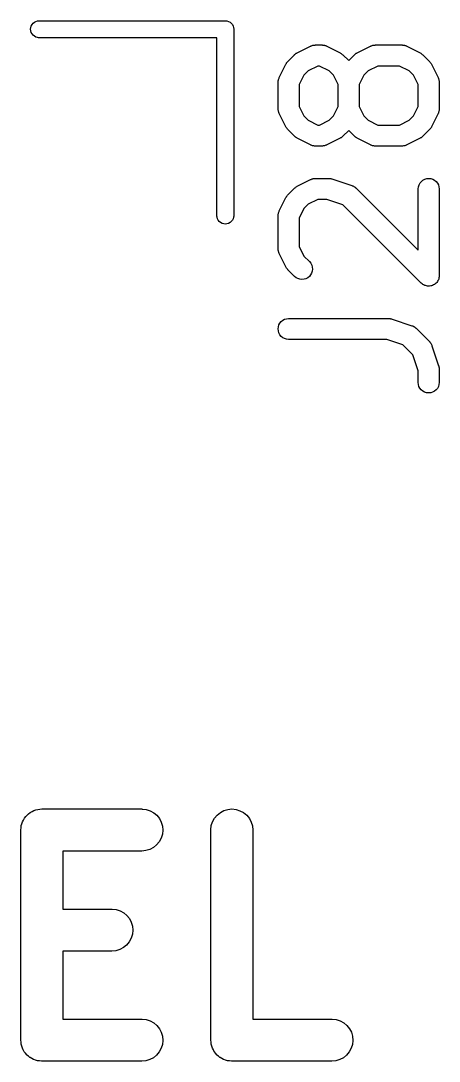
# Model space of a CAD drawing. Extents: x 0.26 to 6.88, y 0.69 to 3.68.
# Drawn here: x 5.6699 to 5.7875, y 2.6124 to 2.9047 of the extents above; entities that cross this region are included whole.
import ezdxf

# ---------------------------------------------------------------- set-up
doc = ezdxf.new("R2010")
doc.units = 0
doc.header["$MEASUREMENT"] = 0
doc.layers.add('BLACK', color=7, linetype='CONTINUOUS')

msp = doc.modelspace()

# ---------------------------------------------------------------- linework, layer by layer
at = {"layer": 'BLACK', "linetype": 'CONTINUOUS'}
for p, q in [((5.67267, 2.90283), (5.67281, 2.90327)), ((5.67281, 2.90327), (5.67303, 2.90368)), ((5.67303, 2.90368), (5.67332, 2.90404)), ((5.67332, 2.90404), (5.67368, 2.90434)), ((5.67368, 2.90434), (5.67409, 2.90456)), ((5.67409, 2.90456), (5.67454, 2.90469)), ((5.67454, 2.90469), (5.67488, 2.90472)), ((5.67488, 2.90472), (5.72725, 2.90472)), ((5.72725, 2.90472), (5.72736, 2.90474)), ((5.72736, 2.90474), (5.72748, 2.90472)), ((5.72748, 2.90472), (5.72748, 2.90472)), ((5.72748, 2.90472), (5.72783, 2.90469)), ((5.72783, 2.90469), (5.72827, 2.90456)), ((5.72827, 2.90456), (5.72868, 2.90434)), ((5.72868, 2.90434), (5.72904, 2.90404)), ((5.72904, 2.90404), (5.72934, 2.90368)), ((5.72934, 2.90368), (5.72956, 2.90327)), ((5.72956, 2.90327), (5.72969, 2.90283)), ((5.67263, 2.90236), (5.67267, 2.90283)), ((5.67267, 2.9019), (5.67263, 2.90236)), ((5.67281, 2.90145), (5.67267, 2.9019)), ((5.67303, 2.90104), (5.67281, 2.90145)), ((5.67332, 2.90068), (5.67303, 2.90104)), ((5.67368, 2.90039), (5.67332, 2.90068)), ((5.67409, 2.90017), (5.67368, 2.90039)), ((5.72969, 2.90283), (5.72974, 2.90236)), ((5.72974, 2.90236), (5.72972, 2.90225)), ((5.72972, 2.90225), (5.72972, 2.84988)), ((5.67454, 2.90003), (5.67409, 2.90017)), ((5.67488, 2.9), (5.67454, 2.90003)), ((5.725, 2.9), (5.67488, 2.9)), ((5.725, 2.84988), (5.725, 2.9)), ((5.7476, 2.89576), (5.75135, 2.89764)), ((5.75135, 2.89764), (5.75139, 2.89765)), ((5.75139, 2.89765), (5.75147, 2.89768)), ((5.75147, 2.89768), (5.75155, 2.89772)), ((5.75155, 2.89772), (5.75174, 2.89778)), ((5.75174, 2.89778), (5.75193, 2.89785)), ((5.75193, 2.89785), (5.75201, 2.89787)), ((5.75201, 2.89787), (5.7521, 2.89789)), ((5.7521, 2.89789), (5.7523, 2.89791)), ((5.7523, 2.89791), (5.7525, 2.89794)), ((5.7525, 2.89794), (5.75259, 2.89794)), ((5.75259, 2.89794), (5.75267, 2.89795)), ((5.75267, 2.89795), (5.75455, 2.89795)), ((5.75455, 2.89795), (5.75459, 2.89795)), ((5.75459, 2.89795), (5.75467, 2.89794)), ((5.75467, 2.89794), (5.75476, 2.89794)), ((5.75476, 2.89794), (5.75496, 2.89791)), ((5.75496, 2.89791), (5.75516, 2.89788)), ((5.75516, 2.89788), (5.75524, 2.89786)), ((5.75524, 2.89786), (5.75533, 2.89784)), ((5.75533, 2.89784), (5.75552, 2.89777)), ((5.75552, 2.89777), (5.75571, 2.89771)), ((5.75571, 2.89771), (5.75579, 2.89767)), ((5.75579, 2.89767), (5.75587, 2.89764)), ((5.75587, 2.89764), (5.75962, 2.89576)), ((5.76447, 2.89576), (5.76822, 2.89764)), ((5.76822, 2.89764), (5.76826, 2.89765)), ((5.76826, 2.89765), (5.76834, 2.89768)), ((5.76834, 2.89768), (5.76842, 2.89772)), ((5.76842, 2.89772), (5.76861, 2.89778)), ((5.76861, 2.89778), (5.7688, 2.89785)), ((5.7688, 2.89785), (5.76889, 2.89787)), ((5.76889, 2.89787), (5.76897, 2.89789)), ((5.76897, 2.89789), (5.76917, 2.89791)), ((5.76917, 2.89791), (5.76937, 2.89794)), ((5.76937, 2.89794), (5.76946, 2.89794)), ((5.76946, 2.89794), (5.76954, 2.89795)), ((5.76954, 2.89795), (5.77704, 2.89795)), ((5.77704, 2.89795), (5.77708, 2.89795)), ((5.77708, 2.89795), (5.77717, 2.89794)), ((5.77717, 2.89794), (5.77726, 2.89794)), ((5.77726, 2.89794), (5.77746, 2.89791)), ((5.77746, 2.89791), (5.77766, 2.89788)), ((5.77766, 2.89788), (5.77774, 2.89786)), ((5.77774, 2.89786), (5.77783, 2.89784)), ((5.77783, 2.89784), (5.77801, 2.89777)), ((5.77801, 2.89777), (5.77821, 2.89771)), ((5.77821, 2.89771), (5.77828, 2.89767)), ((5.77828, 2.89767), (5.77836, 2.89764)), ((5.77836, 2.89764), (5.78211, 2.89576)), ((5.74496, 2.89333), (5.74683, 2.89521)), ((5.74683, 2.89521), (5.74686, 2.89524)), ((5.74686, 2.89524), (5.74699, 2.89534)), ((5.74699, 2.89534), (5.74711, 2.89545)), ((5.74711, 2.89545), (5.74722, 2.89552)), ((5.74722, 2.89552), (5.74731, 2.8956)), ((5.74731, 2.8956), (5.74746, 2.89567)), ((5.74746, 2.89567), (5.7476, 2.89576)), ((5.75962, 2.89576), (5.75965, 2.89574)), ((5.75965, 2.89574), (5.75979, 2.89565)), ((5.75979, 2.89565), (5.75994, 2.89557)), ((5.75994, 2.89557), (5.76003, 2.8955)), ((5.76003, 2.8955), (5.76014, 2.89543)), ((5.76014, 2.89543), (5.76026, 2.89531)), ((5.76026, 2.89531), (5.76038, 2.89521)), ((5.76038, 2.89521), (5.76205, 2.89355)), ((5.76205, 2.89355), (5.76371, 2.89521)), ((5.76371, 2.89521), (5.76374, 2.89524)), ((5.76374, 2.89524), (5.76387, 2.89534)), ((5.76387, 2.89534), (5.76399, 2.89545)), ((5.76399, 2.89545), (5.76409, 2.89552)), ((5.76409, 2.89552), (5.76419, 2.8956)), ((5.76419, 2.8956), (5.76433, 2.89567)), ((5.76433, 2.89567), (5.76447, 2.89576)), ((5.78211, 2.89576), (5.78215, 2.89574)), ((5.78215, 2.89574), (5.78229, 2.89565)), ((5.78229, 2.89565), (5.78244, 2.89557)), ((5.78244, 2.89557), (5.78253, 2.8955)), ((5.78253, 2.8955), (5.78263, 2.89543)), ((5.78263, 2.89543), (5.78275, 2.89531)), ((5.78275, 2.89531), (5.78288, 2.89521)), ((5.78288, 2.89521), (5.78476, 2.89333)), ((5.74253, 2.88882), (5.74441, 2.89257)), ((5.74441, 2.89257), (5.74442, 2.8926)), ((5.74442, 2.8926), (5.74452, 2.89274)), ((5.74452, 2.89274), (5.74459, 2.89289)), ((5.74459, 2.89289), (5.74467, 2.89298)), ((5.74467, 2.89298), (5.74474, 2.89309)), ((5.74474, 2.89309), (5.74485, 2.8932)), ((5.74485, 2.8932), (5.74496, 2.89333)), ((5.75337, 2.89204), (5.75067, 2.89069)), ((5.75385, 2.89204), (5.75337, 2.89204)), ((5.75655, 2.89069), (5.75385, 2.89204)), ((5.77024, 2.89204), (5.76754, 2.89069)), ((5.77635, 2.89204), (5.77024, 2.89204)), ((5.77904, 2.89069), (5.77635, 2.89204)), ((5.78476, 2.89333), (5.78478, 2.8933)), ((5.78478, 2.8933), (5.78489, 2.89317)), ((5.78489, 2.89317), (5.785, 2.89305)), ((5.785, 2.89305), (5.78507, 2.89295)), ((5.78507, 2.89295), (5.78514, 2.89285)), ((5.78514, 2.89285), (5.78522, 2.89271)), ((5.78522, 2.89271), (5.78531, 2.89257)), ((5.78531, 2.89257), (5.78718, 2.88882)), ((5.7424, 2.88847), (5.74246, 2.88866)), ((5.74246, 2.88866), (5.7425, 2.88873)), ((5.7425, 2.88873), (5.74253, 2.88882)), ((5.74947, 2.8895), (5.74813, 2.8868)), ((5.75067, 2.89069), (5.74947, 2.8895)), ((5.75774, 2.8895), (5.75655, 2.89069)), ((5.75909, 2.8868), (5.75774, 2.8895)), ((5.76635, 2.8895), (5.765, 2.8868)), ((5.76754, 2.89069), (5.76635, 2.8895)), ((5.78024, 2.8895), (5.77904, 2.89069)), ((5.78159, 2.8868), (5.78024, 2.8895)), ((5.78718, 2.88882), (5.7872, 2.88878)), ((5.7872, 2.88878), (5.78723, 2.8887)), ((5.78723, 2.8887), (5.78727, 2.88862)), ((5.78727, 2.88862), (5.78733, 2.88843)), ((5.74222, 2.88754), (5.74223, 2.88762)), ((5.74222, 2.8875), (5.74222, 2.88754)), ((5.74222, 2.88), (5.74222, 2.8875)), ((5.74223, 2.88771), (5.74226, 2.88791)), ((5.74223, 2.88762), (5.74223, 2.88771)), ((5.74226, 2.88791), (5.74228, 2.88811)), ((5.74228, 2.88811), (5.74231, 2.88819)), ((5.74231, 2.88819), (5.74233, 2.88828)), ((5.74233, 2.88828), (5.7424, 2.88847)), ((5.74813, 2.8868), (5.74813, 2.88069)), ((5.75909, 2.88069), (5.75909, 2.8868)), ((5.765, 2.8868), (5.765, 2.88069)), ((5.78159, 2.88069), (5.78159, 2.8868)), ((5.78733, 2.88843), (5.7874, 2.88824)), ((5.7874, 2.88824), (5.78741, 2.88815)), ((5.78741, 2.88815), (5.78744, 2.88807)), ((5.78744, 2.88807), (5.78746, 2.88787)), ((5.78746, 2.88787), (5.78749, 2.88767)), ((5.78749, 2.88767), (5.78749, 2.88758)), ((5.78749, 2.88758), (5.7875, 2.8875)), ((5.7875, 2.8875), (5.7875, 2.88)), ((5.74223, 2.87991), (5.74222, 2.88)), ((5.74222, 2.87982), (5.74223, 2.87991)), ((5.74226, 2.87962), (5.74222, 2.87982)), ((5.74813, 2.88069), (5.74947, 2.878)), ((5.75774, 2.878), (5.75909, 2.88069)), ((5.765, 2.88069), (5.76635, 2.878)), ((5.78024, 2.878), (5.78159, 2.88069)), ((5.78749, 2.87978), (5.78745, 2.87958)), ((5.7875, 2.88), (5.78749, 2.87996)), ((5.78749, 2.87996), (5.78749, 2.87987)), ((5.78749, 2.87987), (5.78749, 2.87978)), ((5.74228, 2.87942), (5.74226, 2.87962)), ((5.7423, 2.87934), (5.74228, 2.87942)), ((5.74231, 2.87925), (5.7423, 2.87934)), ((5.74238, 2.87906), (5.74231, 2.87925)), ((5.74244, 2.87887), (5.74238, 2.87906)), ((5.74248, 2.87879), (5.74244, 2.87887)), ((5.74251, 2.87871), (5.74248, 2.87879)), ((5.74253, 2.87868), (5.74251, 2.87871)), ((5.74441, 2.87493), (5.74253, 2.87868)), ((5.74947, 2.878), (5.75067, 2.8768)), ((5.75655, 2.8768), (5.75774, 2.878)), ((5.76635, 2.878), (5.76754, 2.8768)), ((5.77904, 2.8768), (5.78024, 2.878)), ((5.78718, 2.87868), (5.78531, 2.87493)), ((5.78721, 2.87876), (5.78718, 2.87868)), ((5.78726, 2.87883), (5.78721, 2.87876)), ((5.78732, 2.87903), (5.78726, 2.87883)), ((5.78739, 2.87921), (5.78732, 2.87903)), ((5.7874, 2.8793), (5.78739, 2.87921)), ((5.78743, 2.87938), (5.7874, 2.8793)), ((5.78745, 2.87958), (5.78743, 2.87938)), ((5.74449, 2.87479), (5.74441, 2.87493)), ((5.74457, 2.87464), (5.74449, 2.87479)), ((5.74465, 2.87454), (5.74457, 2.87464)), ((5.74471, 2.87444), (5.74465, 2.87454)), ((5.74483, 2.87432), (5.74471, 2.87444)), ((5.74493, 2.87419), (5.74483, 2.87432)), ((5.74496, 2.87416), (5.74493, 2.87419)), ((5.74683, 2.87228), (5.74496, 2.87416)), ((5.75067, 2.8768), (5.75337, 2.87545)), ((5.75337, 2.87545), (5.75385, 2.87545)), ((5.75385, 2.87545), (5.75655, 2.8768)), ((5.76205, 2.87395), (5.76038, 2.87228)), ((5.76371, 2.87228), (5.76205, 2.87395)), ((5.76754, 2.8768), (5.77024, 2.87545)), ((5.77024, 2.87545), (5.77635, 2.87545)), ((5.77635, 2.87545), (5.77904, 2.8768)), ((5.78476, 2.87416), (5.78288, 2.87228)), ((5.78486, 2.87429), (5.78476, 2.87416)), ((5.78498, 2.87441), (5.78486, 2.87429)), ((5.78504, 2.87451), (5.78498, 2.87441)), ((5.78512, 2.8746), (5.78504, 2.87451)), ((5.7852, 2.87475), (5.78512, 2.8746)), ((5.78529, 2.87489), (5.7852, 2.87475)), ((5.78531, 2.87493), (5.78529, 2.87489)), ((5.74696, 2.87218), (5.74683, 2.87228)), ((5.74708, 2.87206), (5.74696, 2.87218)), ((5.74718, 2.872), (5.74708, 2.87206)), ((5.74728, 2.87192), (5.74718, 2.872)), ((5.74743, 2.87184), (5.74728, 2.87192)), ((5.74756, 2.87175), (5.74743, 2.87184)), ((5.7476, 2.87173), (5.74756, 2.87175)), ((5.75135, 2.86986), (5.7476, 2.87173)), ((5.75962, 2.87173), (5.75587, 2.86986)), ((5.75976, 2.87182), (5.75962, 2.87173)), ((5.7599, 2.8719), (5.75976, 2.87182)), ((5.76, 2.87197), (5.7599, 2.8719)), ((5.7601, 2.87204), (5.76, 2.87197)), ((5.76022, 2.87215), (5.7601, 2.87204)), ((5.76035, 2.87226), (5.76022, 2.87215)), ((5.76038, 2.87228), (5.76035, 2.87226)), ((5.76384, 2.87218), (5.76371, 2.87228)), ((5.76395, 2.87206), (5.76384, 2.87218)), ((5.76406, 2.872), (5.76395, 2.87206)), ((5.76415, 2.87192), (5.76406, 2.872)), ((5.7643, 2.87184), (5.76415, 2.87192)), ((5.76444, 2.87175), (5.7643, 2.87184)), ((5.76447, 2.87173), (5.76444, 2.87175)), ((5.76822, 2.86986), (5.76447, 2.87173)), ((5.78211, 2.87173), (5.77836, 2.86986)), ((5.78225, 2.87182), (5.78211, 2.87173)), ((5.7824, 2.8719), (5.78225, 2.87182)), ((5.7825, 2.87197), (5.7824, 2.8719)), ((5.7826, 2.87204), (5.7825, 2.87197)), ((5.78272, 2.87215), (5.7826, 2.87204)), ((5.78285, 2.87226), (5.78272, 2.87215)), ((5.78288, 2.87228), (5.78285, 2.87226)), ((5.75143, 2.86983), (5.75135, 2.86986)), ((5.75151, 2.86978), (5.75143, 2.86983)), ((5.7517, 2.86972), (5.75151, 2.86978)), ((5.75189, 2.86965), (5.7517, 2.86972)), ((5.75198, 2.86964), (5.75189, 2.86965)), ((5.75206, 2.86961), (5.75198, 2.86964)), ((5.75226, 2.86959), (5.75206, 2.86961)), ((5.75246, 2.86955), (5.75226, 2.86959)), ((5.75254, 2.86955), (5.75246, 2.86955)), ((5.75263, 2.86954), (5.75254, 2.86955)), ((5.75267, 2.86954), (5.75263, 2.86954)), ((5.75455, 2.86954), (5.75267, 2.86954)), ((5.75463, 2.86955), (5.75455, 2.86954)), ((5.75472, 2.86955), (5.75463, 2.86955)), ((5.75492, 2.86958), (5.75472, 2.86955)), ((5.75512, 2.8696), (5.75492, 2.86958)), ((5.7552, 2.86963), (5.75512, 2.8696)), ((5.75529, 2.86964), (5.7552, 2.86963)), ((5.75548, 2.86971), (5.75529, 2.86964)), ((5.75567, 2.86977), (5.75548, 2.86971)), ((5.75575, 2.86981), (5.75567, 2.86977)), ((5.75583, 2.86984), (5.75575, 2.86981)), ((5.75587, 2.86986), (5.75583, 2.86984)), ((5.76831, 2.86983), (5.76822, 2.86986)), ((5.76838, 2.86978), (5.76831, 2.86983)), ((5.76857, 2.86972), (5.76838, 2.86978)), ((5.76876, 2.86965), (5.76857, 2.86972)), ((5.76885, 2.86964), (5.76876, 2.86965)), ((5.76893, 2.86961), (5.76885, 2.86964)), ((5.76913, 2.86959), (5.76893, 2.86961)), ((5.76933, 2.86955), (5.76913, 2.86959)), ((5.76942, 2.86955), (5.76933, 2.86955)), ((5.7695, 2.86954), (5.76942, 2.86955)), ((5.76954, 2.86954), (5.7695, 2.86954)), ((5.77704, 2.86954), (5.76954, 2.86954)), ((5.77713, 2.86955), (5.77704, 2.86954)), ((5.77722, 2.86955), (5.77713, 2.86955)), ((5.77742, 2.86958), (5.77722, 2.86955)), ((5.77762, 2.8696), (5.77742, 2.86958)), ((5.7777, 2.86963), (5.77762, 2.8696)), ((5.77779, 2.86964), (5.7777, 2.86963)), ((5.77798, 2.86971), (5.77779, 2.86964)), ((5.77817, 2.86977), (5.77798, 2.86971)), ((5.77825, 2.86981), (5.77817, 2.86977)), ((5.77833, 2.86984), (5.77825, 2.86981)), ((5.77836, 2.86986), (5.77833, 2.86984)), ((5.7476, 2.85827), (5.75135, 2.86014)), ((5.75135, 2.86014), (5.75139, 2.86016)), ((5.75139, 2.86016), (5.75147, 2.86019)), ((5.75147, 2.86019), (5.75155, 2.86023)), ((5.75155, 2.86023), (5.75174, 2.86029)), ((5.75174, 2.86029), (5.75193, 2.86036)), ((5.75193, 2.86036), (5.75201, 2.86037)), ((5.75201, 2.86037), (5.7521, 2.8604)), ((5.7521, 2.8604), (5.7523, 2.86042)), ((5.7523, 2.86042), (5.7525, 2.86045)), ((5.7525, 2.86045), (5.75259, 2.86044)), ((5.75259, 2.86044), (5.75267, 2.86045)), ((5.75267, 2.86045), (5.75642, 2.86045)), ((5.75642, 2.86045), (5.75646, 2.86045)), ((5.75646, 2.86045), (5.75663, 2.86043)), ((5.75663, 2.86043), (5.75679, 2.86043)), ((5.75679, 2.86043), (5.75691, 2.8604)), ((5.75691, 2.8604), (5.75703, 2.86039)), ((5.75703, 2.86039), (5.75719, 2.86034)), ((5.75719, 2.86034), (5.75735, 2.8603)), ((5.75735, 2.8603), (5.76298, 2.85843)), ((5.78211, 2.85917), (5.78248, 2.85961)), ((5.78248, 2.85961), (5.78293, 2.85997)), ((5.78293, 2.85997), (5.78344, 2.86024)), ((5.78344, 2.86024), (5.78399, 2.8604)), ((5.78399, 2.8604), (5.78456, 2.86045)), ((5.78456, 2.86045), (5.78514, 2.86039)), ((5.78514, 2.86039), (5.78569, 2.86022)), ((5.78569, 2.86022), (5.78619, 2.85995)), ((5.78619, 2.85995), (5.78664, 2.85958)), ((5.78664, 2.85958), (5.787, 2.85913)), ((5.74496, 2.85584), (5.74683, 2.85771)), ((5.74683, 2.85771), (5.74686, 2.85774)), ((5.74686, 2.85774), (5.74699, 2.85784)), ((5.74699, 2.85784), (5.74711, 2.85796)), ((5.74711, 2.85796), (5.74722, 2.85802)), ((5.74722, 2.85802), (5.74731, 2.8581)), ((5.74731, 2.8581), (5.74746, 2.85818)), ((5.74746, 2.85818), (5.7476, 2.85827)), ((5.76298, 2.85843), (5.76302, 2.85841)), ((5.76302, 2.85841), (5.7631, 2.85838)), ((5.7631, 2.85838), (5.76318, 2.85835)), ((5.76318, 2.85835), (5.76336, 2.85826)), ((5.76336, 2.85826), (5.76354, 2.85817)), ((5.76354, 2.85817), (5.76361, 2.85812)), ((5.76361, 2.85812), (5.76369, 2.85808)), ((5.76369, 2.85808), (5.76384, 2.85795)), ((5.76384, 2.85795), (5.76401, 2.85783)), ((5.76401, 2.85783), (5.76407, 2.85777)), ((5.76407, 2.85777), (5.76413, 2.85771)), ((5.76413, 2.85771), (5.78159, 2.84026)), ((5.78159, 2.85754), (5.78165, 2.85811)), ((5.78159, 2.8575), (5.78159, 2.85754)), ((5.78159, 2.84026), (5.78159, 2.8575)), ((5.78165, 2.85811), (5.78183, 2.85866)), ((5.78183, 2.85866), (5.78211, 2.85917)), ((5.787, 2.85913), (5.78727, 2.85862)), ((5.78727, 2.85862), (5.78744, 2.85807)), ((5.78744, 2.85807), (5.7875, 2.8575)), ((5.7875, 2.8575), (5.7875, 2.83313)), ((5.74253, 2.85132), (5.74441, 2.85507)), ((5.74441, 2.85507), (5.74442, 2.85511)), ((5.74442, 2.85511), (5.74452, 2.85525)), ((5.74452, 2.85525), (5.74459, 2.85539)), ((5.74459, 2.85539), (5.74467, 2.85549)), ((5.74467, 2.85549), (5.74474, 2.85559)), ((5.74474, 2.85559), (5.74485, 2.85571)), ((5.74485, 2.85571), (5.74496, 2.85584)), ((5.75337, 2.85455), (5.75067, 2.8532)), ((5.75594, 2.85455), (5.75337, 2.85455)), ((5.76045, 2.85304), (5.75594, 2.85455)), ((5.74226, 2.85041), (5.74228, 2.85061)), ((5.74228, 2.85061), (5.74231, 2.8507)), ((5.74231, 2.8507), (5.74233, 2.85078)), ((5.74233, 2.85078), (5.7424, 2.85097)), ((5.7424, 2.85097), (5.74246, 2.85116)), ((5.74246, 2.85116), (5.7425, 2.85124)), ((5.7425, 2.85124), (5.74253, 2.85132)), ((5.74947, 2.852), (5.74813, 2.8493)), ((5.75067, 2.8532), (5.74947, 2.852)), ((5.78245, 2.83104), (5.76045, 2.85304)), ((5.72503, 2.84954), (5.725, 2.84988)), ((5.72517, 2.84909), (5.72503, 2.84954)), ((5.72539, 2.84868), (5.72517, 2.84909)), ((5.72568, 2.84832), (5.72539, 2.84868)), ((5.72604, 2.84803), (5.72568, 2.84832)), ((5.72645, 2.84781), (5.72604, 2.84803)), ((5.7269, 2.84767), (5.72645, 2.84781)), ((5.72736, 2.84763), (5.7269, 2.84767)), ((5.72783, 2.84767), (5.72736, 2.84763)), ((5.72827, 2.84781), (5.72783, 2.84767)), ((5.72868, 2.84803), (5.72827, 2.84781)), ((5.72904, 2.84832), (5.72868, 2.84803)), ((5.72934, 2.84868), (5.72904, 2.84832)), ((5.72956, 2.84909), (5.72934, 2.84868)), ((5.72969, 2.84954), (5.72956, 2.84909)), ((5.72972, 2.84988), (5.72969, 2.84954)), ((5.74222, 2.85004), (5.74223, 2.85013)), ((5.74222, 2.85), (5.74222, 2.85004)), ((5.74222, 2.84063), (5.74222, 2.85)), ((5.74223, 2.85021), (5.74226, 2.85041)), ((5.74223, 2.85013), (5.74223, 2.85021)), ((5.74813, 2.8493), (5.74813, 2.84132)), ((5.74223, 2.84054), (5.74222, 2.84063)), ((5.74222, 2.84045), (5.74223, 2.84054)), ((5.74226, 2.84025), (5.74222, 2.84045)), ((5.74228, 2.84005), (5.74226, 2.84025)), ((5.7423, 2.83997), (5.74228, 2.84005)), ((5.74231, 2.83988), (5.7423, 2.83997)), ((5.74238, 2.83969), (5.74231, 2.83988)), ((5.74244, 2.8395), (5.74238, 2.83969)), ((5.74248, 2.83942), (5.74244, 2.8395)), ((5.74251, 2.83934), (5.74248, 2.83942)), ((5.74253, 2.83931), (5.74251, 2.83934)), ((5.74441, 2.83556), (5.74253, 2.83931)), ((5.74813, 2.84132), (5.74947, 2.83863)), ((5.74947, 2.83863), (5.75101, 2.83709)), ((5.75101, 2.83709), (5.75104, 2.83706)), ((5.75104, 2.83706), (5.7514, 2.83661)), ((5.7514, 2.83661), (5.75166, 2.8361)), ((5.75166, 2.8361), (5.75182, 2.83555)), ((5.74449, 2.83542), (5.74441, 2.83556)), ((5.74457, 2.83527), (5.74449, 2.83542)), ((5.74465, 2.83517), (5.74457, 2.83527)), ((5.74471, 2.83507), (5.74465, 2.83517)), ((5.74483, 2.83495), (5.74471, 2.83507)), ((5.74493, 2.83482), (5.74483, 2.83495)), ((5.74496, 2.83479), (5.74493, 2.83482)), ((5.74683, 2.83291), (5.74496, 2.83479)), ((5.75136, 2.83334), (5.751, 2.8329)), ((5.75164, 2.83385), (5.75136, 2.83334)), ((5.75181, 2.8344), (5.75164, 2.83385)), ((5.75187, 2.83497), (5.75181, 2.8344)), ((5.75182, 2.83555), (5.75187, 2.83497)), ((5.78749, 2.83309), (5.78746, 2.8328)), ((5.7875, 2.8331), (5.78749, 2.83309)), ((5.7875, 2.83313), (5.7875, 2.8331)), ((5.7875, 2.8331), (5.7875, 2.8331)), ((5.7875, 2.8331), (5.7875, 2.8331)), ((5.74728, 2.83255), (5.74683, 2.83291)), ((5.74779, 2.83228), (5.74728, 2.83255)), ((5.74834, 2.83211), (5.74779, 2.83228)), ((5.74891, 2.83205), (5.74834, 2.83211)), ((5.74949, 2.8321), (5.74891, 2.83205)), ((5.75004, 2.83227), (5.74949, 2.8321)), ((5.75055, 2.83254), (5.75004, 2.83227)), ((5.751, 2.8329), (5.75055, 2.83254)), ((5.78267, 2.83086), (5.78245, 2.83104)), ((5.78289, 2.83068), (5.78267, 2.83086)), ((5.7829, 2.83068), (5.78289, 2.83068)), ((5.7829, 2.83067), (5.7829, 2.83068)), ((5.78315, 2.83054), (5.7829, 2.83067)), ((5.7834, 2.83041), (5.78315, 2.83054)), ((5.7834, 2.8304), (5.7834, 2.83041)), ((5.78341, 2.8304), (5.7834, 2.8304)), ((5.78368, 2.83032), (5.78341, 2.8304)), ((5.78395, 2.83023), (5.78368, 2.83032)), ((5.78396, 2.83023), (5.78395, 2.83023)), ((5.78395, 2.83023), (5.78395, 2.83023)), ((5.78424, 2.8302), (5.78396, 2.83023)), ((5.78452, 2.83017), (5.78424, 2.8302)), ((5.78453, 2.83017), (5.78452, 2.83017)), ((5.78481, 2.8302), (5.78453, 2.83017)), ((5.78453, 2.83017), (5.78453, 2.83017)), ((5.7851, 2.83023), (5.78481, 2.8302)), ((5.78511, 2.83023), (5.7851, 2.83023)), ((5.7851, 2.83023), (5.7851, 2.83023)), ((5.78538, 2.83031), (5.78511, 2.83023)), ((5.78565, 2.83039), (5.78538, 2.83031)), ((5.78566, 2.83039), (5.78565, 2.83039)), ((5.78565, 2.83039), (5.78565, 2.83039)), ((5.78592, 2.83053), (5.78566, 2.83039)), ((5.78616, 2.83066), (5.78592, 2.83053)), ((5.78617, 2.83066), (5.78616, 2.83066)), ((5.78616, 2.83066), (5.78616, 2.83066)), ((5.78639, 2.83084), (5.78617, 2.83066)), ((5.78661, 2.83102), (5.78639, 2.83084)), ((5.78662, 2.83102), (5.78661, 2.83102)), ((5.78661, 2.83102), (5.78661, 2.83102)), ((5.7868, 2.83124), (5.78662, 2.83102)), ((5.78698, 2.83146), (5.7868, 2.83124)), ((5.78712, 2.83172), (5.78698, 2.83147)), ((5.78698, 2.83147), (5.78698, 2.83146)), ((5.78698, 2.83146), (5.78698, 2.83146)), ((5.78726, 2.83196), (5.78712, 2.83172)), ((5.78735, 2.83224), (5.78726, 2.83197)), ((5.78726, 2.83197), (5.78726, 2.83197)), ((5.78726, 2.83197), (5.78726, 2.83196)), ((5.78743, 2.83251), (5.78735, 2.83224)), ((5.78746, 2.8328), (5.78743, 2.83252)), ((5.78743, 2.83252), (5.78743, 2.83252)), ((5.78743, 2.83252), (5.78743, 2.83251)), ((5.74222, 2.81815), (5.74228, 2.81872)), ((5.74228, 2.81872), (5.74245, 2.81927)), ((5.74245, 2.81927), (5.74272, 2.81978)), ((5.74272, 2.81978), (5.74309, 2.82022)), ((5.74309, 2.82022), (5.74354, 2.82059)), ((5.74354, 2.82059), (5.74405, 2.82086)), ((5.74405, 2.82086), (5.7446, 2.82103)), ((5.7446, 2.82103), (5.74517, 2.82108)), ((5.74517, 2.82108), (5.77329, 2.82108)), ((5.77329, 2.82108), (5.77334, 2.82108)), ((5.77334, 2.82108), (5.7735, 2.82106)), ((5.7735, 2.82106), (5.77367, 2.82106)), ((5.77367, 2.82106), (5.77379, 2.82103)), ((5.77379, 2.82103), (5.77391, 2.82102)), ((5.77391, 2.82102), (5.77407, 2.82097)), ((5.77407, 2.82097), (5.77423, 2.82093)), ((5.77423, 2.82093), (5.77985, 2.81906)), ((5.77985, 2.81906), (5.77989, 2.81904)), ((5.77989, 2.81904), (5.77997, 2.81901)), ((5.77997, 2.81901), (5.78005, 2.81898)), ((5.78005, 2.81898), (5.78023, 2.81888)), ((5.78023, 2.81888), (5.78041, 2.8188)), ((5.78041, 2.8188), (5.78048, 2.81875)), ((5.78048, 2.81875), (5.78056, 2.81871)), ((5.78056, 2.81871), (5.78072, 2.81858)), ((5.78072, 2.81858), (5.78088, 2.81846)), ((5.78088, 2.81846), (5.78094, 2.8184)), ((5.78094, 2.8184), (5.78101, 2.81834)), ((5.74227, 2.81758), (5.74222, 2.81815)), ((5.74243, 2.81702), (5.74227, 2.81758)), ((5.7427, 2.81651), (5.74243, 2.81702)), ((5.74306, 2.81606), (5.7427, 2.81651)), ((5.7435, 2.81569), (5.74306, 2.81606)), ((5.74401, 2.81542), (5.7435, 2.81569)), ((5.78101, 2.81834), (5.78476, 2.81459)), ((5.74456, 2.81524), (5.74401, 2.81542)), ((5.74513, 2.81518), (5.74456, 2.81524)), ((5.74517, 2.81518), (5.74513, 2.81518)), ((5.77281, 2.81518), (5.74517, 2.81518)), ((5.77732, 2.81367), (5.77281, 2.81518)), ((5.78009, 2.81091), (5.77732, 2.81367)), ((5.78476, 2.81459), (5.78478, 2.81456)), ((5.78478, 2.81456), (5.78484, 2.8145)), ((5.78484, 2.8145), (5.7849, 2.81444)), ((5.7849, 2.81444), (5.78502, 2.81427)), ((5.78502, 2.81427), (5.78514, 2.81411)), ((5.78514, 2.81411), (5.78518, 2.81404)), ((5.78518, 2.81404), (5.78523, 2.81396)), ((5.78523, 2.81396), (5.78532, 2.81378)), ((5.78532, 2.81378), (5.78541, 2.8136)), ((5.78541, 2.8136), (5.78543, 2.81352)), ((5.78543, 2.81352), (5.78547, 2.81344)), ((5.78547, 2.81344), (5.78734, 2.80781)), ((5.78159, 2.8064), (5.78009, 2.81091)), ((5.78734, 2.80781), (5.78736, 2.80777)), ((5.78736, 2.80777), (5.78739, 2.80761)), ((5.78739, 2.80761), (5.78744, 2.80745)), ((5.78744, 2.80745), (5.78745, 2.80733)), ((5.78745, 2.80733), (5.78748, 2.80721)), ((5.78748, 2.80721), (5.78748, 2.80705)), ((5.78748, 2.80705), (5.7875, 2.80688)), ((5.7875, 2.80688), (5.7875, 2.80313)), ((5.78159, 2.80313), (5.78159, 2.8064)), ((5.78165, 2.80256), (5.78159, 2.80313)), ((5.78181, 2.80201), (5.78165, 2.80256)), ((5.78208, 2.8015), (5.78181, 2.80201)), ((5.78245, 2.80105), (5.78208, 2.8015)), ((5.78289, 2.80068), (5.78245, 2.80105)), ((5.78661, 2.80102), (5.78616, 2.80066)), ((5.78698, 2.80146), (5.78661, 2.80102)), ((5.78726, 2.80197), (5.78698, 2.80146)), ((5.78743, 2.80252), (5.78726, 2.80197)), ((5.78749, 2.80309), (5.78743, 2.80252)), ((5.7875, 2.80313), (5.78749, 2.80309)), ((5.7834, 2.80041), (5.78289, 2.80068)), ((5.78395, 2.80024), (5.7834, 2.80041)), ((5.78452, 2.80018), (5.78395, 2.80024)), ((5.7851, 2.80023), (5.78452, 2.80018)), ((5.78565, 2.80039), (5.7851, 2.80023)), ((5.78616, 2.80066), (5.78565, 2.80039)), ((5.6709, 2.68068), (5.67125, 2.6811)), ((5.67125, 2.6811), (5.67161, 2.68153)), ((5.67161, 2.68153), (5.67163, 2.68154)), ((5.67163, 2.68154), (5.67164, 2.68156)), ((5.67164, 2.68156), (5.67207, 2.68191)), ((5.67207, 2.68191), (5.6725, 2.68226)), ((5.6725, 2.68226), (5.67252, 2.68227)), ((5.67252, 2.68227), (5.67254, 2.68228)), ((5.67254, 2.68228), (5.67303, 2.68254)), ((5.67303, 2.68254), (5.67352, 2.6828)), ((5.67352, 2.6828), (5.67354, 2.68281)), ((5.67354, 2.68281), (5.67356, 2.68282)), ((5.67356, 2.68282), (5.67409, 2.68297)), ((5.67409, 2.68297), (5.67462, 2.68313)), ((5.67462, 2.68313), (5.67464, 2.68313)), ((5.67464, 2.68313), (5.67466, 2.68314)), ((5.67466, 2.68314), (5.67522, 2.68319)), ((5.67522, 2.68319), (5.67577, 2.68325)), ((5.67577, 2.68325), (5.70389, 2.68325)), ((5.70389, 2.68325), (5.70397, 2.68324)), ((5.70397, 2.68324), (5.70512, 2.68312)), ((5.70512, 2.68312), (5.70622, 2.68277)), ((5.70622, 2.68277), (5.70723, 2.68221)), ((5.70723, 2.68221), (5.70811, 2.68147)), ((5.70811, 2.68147), (5.70883, 2.68057)), ((5.72433, 2.68068), (5.72507, 2.68156)), ((5.72507, 2.68156), (5.72597, 2.68228)), ((5.72597, 2.68228), (5.72699, 2.68282)), ((5.72699, 2.68282), (5.72809, 2.68314)), ((5.72809, 2.68314), (5.72924, 2.68325)), ((5.72924, 2.68325), (5.73039, 2.68312)), ((5.73039, 2.68312), (5.73149, 2.68278)), ((5.73149, 2.68278), (5.7325, 2.68224)), ((5.7325, 2.68224), (5.73339, 2.6815)), ((5.73339, 2.6815), (5.73412, 2.68061)), ((5.66993, 2.67797), (5.66999, 2.67853)), ((5.66999, 2.67857), (5.67016, 2.6791)), ((5.66999, 2.67855), (5.66999, 2.67857)), ((5.66999, 2.67853), (5.66999, 2.67855)), ((5.67016, 2.6791), (5.67033, 2.67963)), ((5.67033, 2.67963), (5.67034, 2.67965)), ((5.67034, 2.67967), (5.67061, 2.68015)), ((5.67034, 2.67965), (5.67034, 2.67967)), ((5.67061, 2.68015), (5.67087, 2.68064)), ((5.67087, 2.68064), (5.67089, 2.68066)), ((5.67089, 2.68066), (5.6709, 2.68068)), ((5.70883, 2.68057), (5.70937, 2.67955)), ((5.70937, 2.67955), (5.70969, 2.67845)), ((5.70969, 2.67845), (5.7098, 2.6773)), ((5.7233, 2.67742), (5.72342, 2.67857)), ((5.72342, 2.67857), (5.72377, 2.67967)), ((5.72377, 2.67967), (5.72433, 2.68068)), ((5.73412, 2.68061), (5.73466, 2.67959)), ((5.73466, 2.67959), (5.73499, 2.67849)), ((5.73499, 2.67849), (5.73511, 2.67734)), ((5.66986, 2.67734), (5.66987, 2.67738)), ((5.66986, 2.61828), (5.66986, 2.67734)), ((5.66987, 2.67742), (5.66993, 2.67797)), ((5.66987, 2.67738), (5.66987, 2.67742)), ((5.66987, 2.67738), (5.66987, 2.67738)), ((5.66987, 2.67738), (5.66987, 2.67738)), ((5.70968, 2.67615), (5.70934, 2.67505)), ((5.7098, 2.6773), (5.70968, 2.67615)), ((5.7233, 2.67734), (5.7233, 2.67742)), ((5.7233, 2.61828), (5.7233, 2.67734)), ((5.73511, 2.67734), (5.73511, 2.62419)), ((5.70716, 2.67242), (5.70614, 2.67188)), ((5.70805, 2.67315), (5.70716, 2.67242)), ((5.70879, 2.67404), (5.70805, 2.67315)), ((5.70934, 2.67505), (5.70879, 2.67404)), ((5.70389, 2.67143), (5.68168, 2.67143)), ((5.68168, 2.67143), (5.68168, 2.65512)), ((5.70504, 2.67155), (5.70389, 2.67143)), ((5.70614, 2.67188), (5.70504, 2.67155)), ((5.68168, 2.65512), (5.69546, 2.65512)), ((5.69546, 2.65512), (5.69554, 2.65512)), ((5.69554, 2.65512), (5.69668, 2.65499)), ((5.69668, 2.65499), (5.69778, 2.65465)), ((5.69778, 2.65465), (5.69879, 2.65409)), ((5.69879, 2.65409), (5.69967, 2.65335)), ((5.69967, 2.65335), (5.7004, 2.65245)), ((5.7004, 2.65245), (5.70093, 2.65143)), ((5.70093, 2.65143), (5.70126, 2.65032)), ((5.70136, 2.64918), (5.70124, 2.64803)), ((5.70126, 2.65032), (5.70136, 2.64918)), ((5.70035, 2.64592), (5.69962, 2.64503)), ((5.7009, 2.64693), (5.70035, 2.64592)), ((5.70124, 2.64803), (5.7009, 2.64693)), ((5.69546, 2.64331), (5.68168, 2.64331)), ((5.68168, 2.64331), (5.68168, 2.62419)), ((5.6966, 2.64343), (5.69546, 2.64331)), ((5.69771, 2.64376), (5.6966, 2.64343)), ((5.69872, 2.6443), (5.69771, 2.64376)), ((5.69962, 2.64503), (5.69872, 2.6443)), ((5.68168, 2.62419), (5.70389, 2.62419)), ((5.70389, 2.62419), (5.70397, 2.62419)), ((5.70397, 2.62419), (5.70512, 2.62406)), ((5.70512, 2.62406), (5.70622, 2.62371)), ((5.70622, 2.62371), (5.70723, 2.62316)), ((5.70723, 2.62316), (5.70811, 2.62242)), ((5.73511, 2.62419), (5.75732, 2.62419)), ((5.75732, 2.62419), (5.75741, 2.62419)), ((5.75741, 2.62419), (5.75855, 2.62406)), ((5.75855, 2.62406), (5.75965, 2.62371)), ((5.75965, 2.62371), (5.76066, 2.62316)), ((5.76066, 2.62316), (5.76154, 2.62242)), ((5.70811, 2.62242), (5.70883, 2.62152)), ((5.70883, 2.62152), (5.70937, 2.6205)), ((5.70937, 2.6205), (5.70969, 2.61939)), ((5.76154, 2.62242), (5.76226, 2.62152)), ((5.76226, 2.62152), (5.7628, 2.6205)), ((5.7628, 2.6205), (5.76312, 2.61939)), ((5.66992, 2.61773), (5.66986, 2.61828)), ((5.66997, 2.61718), (5.66992, 2.61773)), ((5.66998, 2.61716), (5.66997, 2.61718)), ((5.66998, 2.61714), (5.66998, 2.61716)), ((5.67014, 2.61661), (5.66998, 2.61714)), ((5.70968, 2.6171), (5.70934, 2.616)), ((5.7098, 2.61824), (5.70968, 2.6171)), ((5.70969, 2.61939), (5.7098, 2.61824)), ((5.72335, 2.61773), (5.7233, 2.61828)), ((5.7234, 2.61718), (5.72335, 2.61773)), ((5.72341, 2.61716), (5.7234, 2.61718)), ((5.72341, 2.61714), (5.72341, 2.61716)), ((5.72357, 2.61661), (5.72341, 2.61714)), ((5.76311, 2.6171), (5.76277, 2.616)), ((5.76323, 2.61824), (5.76311, 2.6171)), ((5.76312, 2.61939), (5.76323, 2.61824)), ((5.6703, 2.61607), (5.67014, 2.61661)), ((5.6703, 2.61605), (5.6703, 2.61607)), ((5.67031, 2.61603), (5.6703, 2.61605)), ((5.67057, 2.61554), (5.67031, 2.61603)), ((5.67083, 2.61505), (5.67057, 2.61554)), ((5.67084, 2.61503), (5.67083, 2.61505)), ((5.67085, 2.61502), (5.67084, 2.61503)), ((5.6712, 2.61459), (5.67085, 2.61502)), ((5.67155, 2.61415), (5.6712, 2.61459)), ((5.67157, 2.61414), (5.67155, 2.61415)), ((5.67158, 2.61412), (5.67157, 2.61414)), ((5.67201, 2.61377), (5.67158, 2.61412)), ((5.67243, 2.61341), (5.67201, 2.61377)), ((5.70805, 2.61409), (5.70716, 2.61337)), ((5.70879, 2.61498), (5.70805, 2.61409)), ((5.70934, 2.616), (5.70879, 2.61498)), ((5.72373, 2.61607), (5.72357, 2.61661)), ((5.72374, 2.61605), (5.72373, 2.61607)), ((5.72374, 2.61603), (5.72374, 2.61605)), ((5.724, 2.61554), (5.72374, 2.61603)), ((5.72426, 2.61505), (5.724, 2.61554)), ((5.72427, 2.61503), (5.72426, 2.61505)), ((5.72428, 2.61502), (5.72427, 2.61503)), ((5.72463, 2.61459), (5.72428, 2.61502)), ((5.72498, 2.61415), (5.72463, 2.61459)), ((5.725, 2.61414), (5.72498, 2.61415)), ((5.72501, 2.61412), (5.725, 2.61414)), ((5.72544, 2.61377), (5.72501, 2.61412)), ((5.72586, 2.61341), (5.72544, 2.61377)), ((5.76148, 2.61409), (5.76059, 2.61337)), ((5.76222, 2.61498), (5.76148, 2.61409)), ((5.76277, 2.616), (5.76222, 2.61498)), ((5.67245, 2.6134), (5.67243, 2.61341)), ((5.67247, 2.61339), (5.67245, 2.6134)), ((5.67296, 2.61312), (5.67247, 2.61339)), ((5.67344, 2.61286), (5.67296, 2.61312)), ((5.67346, 2.61285), (5.67344, 2.61286)), ((5.67348, 2.61284), (5.67346, 2.61285)), ((5.67401, 2.61268), (5.67348, 2.61284)), ((5.67454, 2.61251), (5.67401, 2.61268)), ((5.67456, 2.61251), (5.67454, 2.61251)), ((5.67458, 2.6125), (5.67456, 2.61251)), ((5.67514, 2.61244), (5.67458, 2.6125)), ((5.67569, 2.61238), (5.67514, 2.61244)), ((5.67573, 2.61238), (5.67569, 2.61238)), ((5.67577, 2.61238), (5.67573, 2.61238)), ((5.67573, 2.61238), (5.67573, 2.61238)), ((5.67573, 2.61238), (5.67573, 2.61238)), ((5.70389, 2.61238), (5.67577, 2.61238)), ((5.70504, 2.61249), (5.70389, 2.61238)), ((5.70614, 2.61282), (5.70504, 2.61249)), ((5.70716, 2.61337), (5.70614, 2.61282)), ((5.72588, 2.6134), (5.72586, 2.61341)), ((5.7259, 2.61339), (5.72588, 2.6134)), ((5.72639, 2.61312), (5.7259, 2.61339)), ((5.72687, 2.61286), (5.72639, 2.61312)), ((5.72689, 2.61285), (5.72687, 2.61286)), ((5.72691, 2.61284), (5.72689, 2.61285)), ((5.72744, 2.61268), (5.72691, 2.61284)), ((5.72797, 2.61251), (5.72744, 2.61268)), ((5.72799, 2.61251), (5.72797, 2.61251)), ((5.72801, 2.6125), (5.72799, 2.61251)), ((5.72857, 2.61244), (5.72801, 2.6125)), ((5.72912, 2.61238), (5.72857, 2.61244)), ((5.72916, 2.61238), (5.72912, 2.61238)), ((5.7292, 2.61238), (5.72916, 2.61238)), ((5.72916, 2.61238), (5.72916, 2.61238)), ((5.72916, 2.61238), (5.72916, 2.61238)), ((5.75732, 2.61238), (5.7292, 2.61238)), ((5.75847, 2.61249), (5.75732, 2.61238)), ((5.75957, 2.61282), (5.75847, 2.61249)), ((5.76059, 2.61337), (5.75957, 2.61282))]:
    msp.add_line(p, q, dxfattribs=at)

doc.saveas('drawing.dxf')
